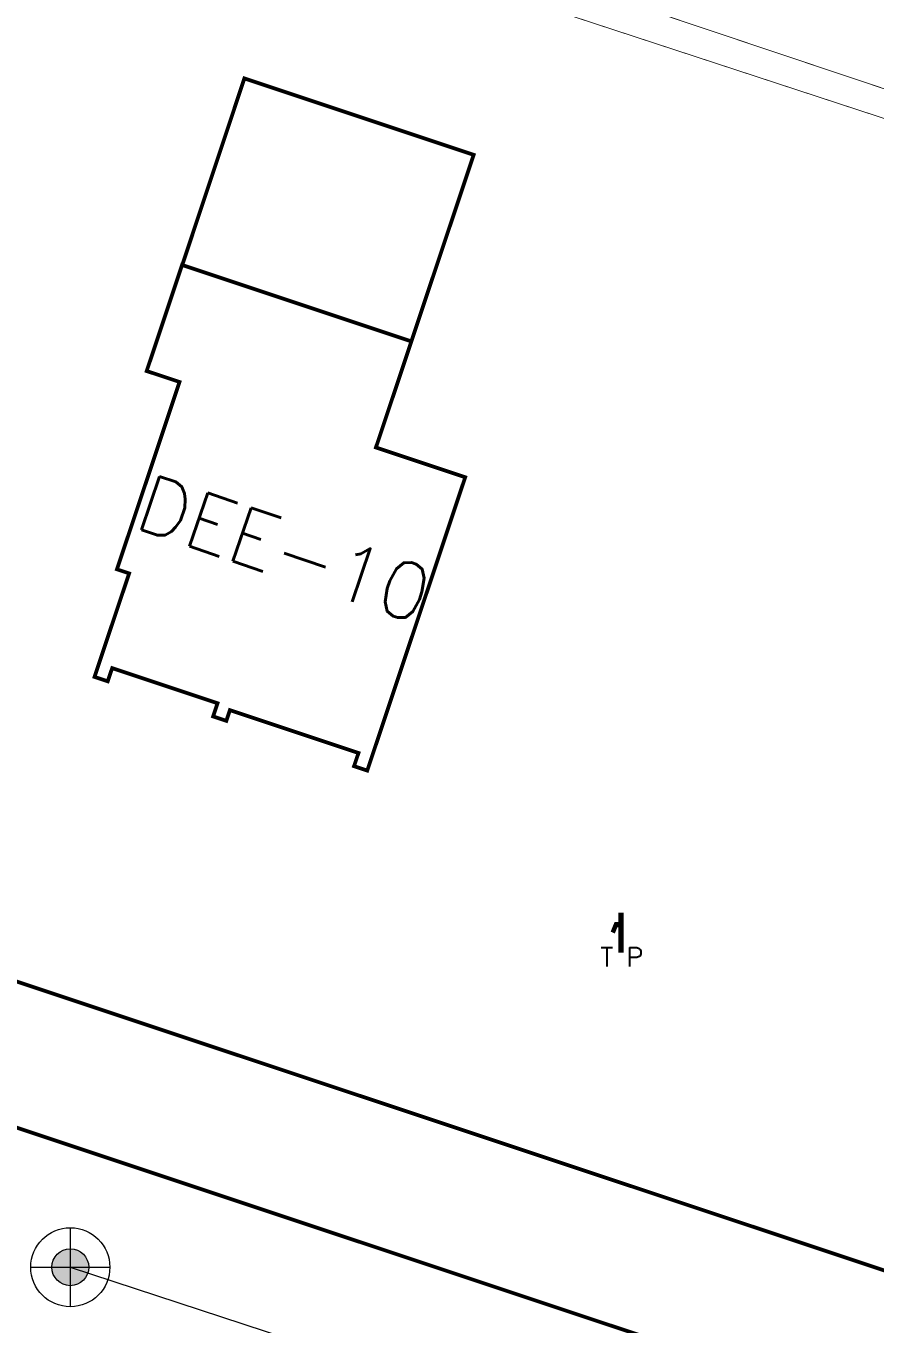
# Model space of a CAD drawing. Header units: inches. Extents: x 350994 to 353538, y 1581369 to 1583842.
# Drawn here: x 351418.6 to 351441.15, y 1583114.8 to 1583149.3 of the extents above; entities that cross this region are included whole.
import ezdxf
from ezdxf.enums import TextEntityAlignment as Align

# ---------------------------------------------------------------- set-up
doc = ezdxf.new("R2010")
doc.units = ezdxf.units.IN
doc.header["$MEASUREMENT"] = 0
for name, pattern in [('1', [0]), ('ACAD_ISO03W100', [30, 12, -18]), ('DASHDOTX2', [2, 1, -0.5, 0, -0.5])]:
    doc.linetypes.add(name, pattern=pattern)
for name, color, linetype in [('BOUNDARY', 5, 'Continuous'), ('BULDING', 5, '1'), ('CULVERT', 255, '1'), ('CW', 94, '1'), ('EP TF', 5, 'Continuous'), ("ROAD'S", 1, '1'), ('TAP', 180, 'Continuous')]:
    doc.layers.add(name, color=color, linetype=linetype)
doc.styles.add('ROMANS', font='ROMANS.shx')
doc.styles.get("Standard").update_dxf_attribs({"font": 'arial.ttf'})
doc.linetypes.add('HOT_WATER_SUPPLY', pattern='A,0.5,-0.2,["HW",Standard,S=0.1,R=0,X=-0.1,Y=-0.05],-0.2', length=0.9)

# ---------------------------------------------------------------- blocks, each defined once
blk = doc.blocks.new('EP1')
at = {"layer": 'EP TF', "lineweight": 5}
h = blk.add_hatch(color=252, dxfattribs=at)
edge = h.paths.add_edge_path()
edge.add_arc((351339.771, 1583222.914), 0.49, 0, 360)
at = {"layer": 'EP TF', "color": 252, "lineweight": 5}
for points in [[(351339.771, 1583223.964), (351339.771, 1583221.864)], [(351338.721, 1583222.914), (351340.821, 1583222.914)]]:
    blk.add_lwpolyline(points, dxfattribs=at)
for radius in [1.05, 0.49]:
    blk.add_circle((351339.771, 1583222.914), radius, dxfattribs=at)

msp = doc.modelspace()

# ---------------------------------------------------------------- linework, layer by layer
at = {"layer": 'BOUNDARY', "lineweight": 5, "const_width": 0.1, "elevation": 103.044}
msp.add_lwpolyline([(351422.751, 1583142.947), (351428.837, 1583140.916), (351427.896, 1583138.097), (351430.268, 1583137.305), (351427.665, 1583129.508), (351427.314, 1583129.625), (351427.432, 1583129.976), (351424.017, 1583131.116), (351423.922, 1583130.831), (351423.571, 1583130.948), (351423.688, 1583131.299), (351420.89, 1583132.233), (351420.772, 1583131.882), (351420.421, 1583131.999), (351421.34, 1583134.75), (351421.017, 1583134.858), (351422.679, 1583139.838), (351421.806, 1583140.129), (351422.747, 1583142.948), (351428.837, 1583140.916)], dxfattribs=at)
at = {"layer": 'CULVERT', "color": 250, "linetype": 'DASHDOTX2', "lineweight": 5, "ltscale": 2, "const_width": 0.02}
for points in [[(351371.521, 1583170.818), (351433.609, 1583150.241), (351458.286, 1583141.969), (351483.634, 1583133.606), (351507.338, 1583125.279), (351511.405, 1583124.055), (351534.554, 1583117.144), (351534.554, 1583117.144)], [(351522.703, 1583090.619), (351522.703, 1583090.619), (351522.703, 1583090.619), (351522.703, 1583090.619), (351531.863, 1583117.147), (351511.894, 1583123.05), (351506.924, 1583124.74), (351483.62, 1583132.622), (351458.132, 1583141.351), (351433.413, 1583149.461), (351371.185, 1583170.026)]]:
    msp.add_lwpolyline(points, dxfattribs=at)
at = {"layer": 'CW', "linetype": 'ACAD_ISO03W100', "lineweight": 5, "ltscale": 0.1, "const_width": 0.1, "elevation": 103.044}
msp.add_lwpolyline([(351428.837, 1583140.916), (351430.492, 1583145.875), (351424.402, 1583147.907), (351422.751, 1583142.947)], dxfattribs=at)
at = {"layer": 'EP TF', "color": 252, "linetype": 'HOT_WATER_SUPPLY', "lineweight": 5, "ltscale": 6, "elevation": 103.681}
msp.add_lwpolyline([(351419.778, 1583116.307), (351444.482, 1583108.197), (351470.098, 1583099.58), (351505.631, 1583087.929), (351530.907, 1583079.051)], dxfattribs=at)
at = {"layer": "ROAD'S", "lineweight": 5, "const_width": 0.1}
for points in [[(351304.091, 1583161.22), (351358.679, 1583143.789), (351460.96, 1583109.702), (351522.085, 1583088.954), (351526.73, 1583088.676), (351527.686, 1583089.484), (351547.435, 1583147.465), (351548.201, 1583150.043), (351547.703, 1583151.231), (351540.484, 1583154.313), (351528.745, 1583157.78), (351442.317, 1583187.289), (351392.046, 1583203.837), (351392.046, 1583203.837)], [(351357.439, 1583140.328), (351458.799, 1583106.533)]]:
    msp.add_lwpolyline(points, dxfattribs=at)
at = {"layer": 'TAP', "lineweight": 5, "const_width": 0.07}
msp.add_lwpolyline([(351434.368, 1583125.449), (351434.259, 1583125.449), (351434.176, 1583125.246), (351434.223, 1583125.225), (351434.286, 1583125.381), (351434.368, 1583125.381), (351434.368, 1583124.703), (351434.439, 1583124.703), (351434.439, 1583125.698), (351434.368, 1583125.698)], close=True, dxfattribs=at)
msp.add_lwpolyline([(351434.368, 1583125.042), (351434.439, 1583125.042)], dxfattribs=at)

# ---------------------------------------------------------------- block references
at = {"layer": 'EP TF', "color": 1, "lineweight": 5}
msp.add_blockref('EP1', (80.007, -106.607, 103.681), dxfattribs=at)

# ---------------------------------------------------------------- texts
at = {"layer": 'BULDING', "color": 0, "linetype": 'Continuous', "lineweight": 9, "style": 'ROMANS'}
msp.add_text('DEE-10', height=1.5, rotation=341.0931, dxfattribs=at).set_placement((351425.466, 1583135.399, -10.508), align=Align.MIDDLE_CENTER)
at = {"layer": 'TAP', "lineweight": 9, "style": 'ROMANS'}
msp.add_text('T P', height=0.5, dxfattribs=at).set_placement((351434.429, 1583124.553), align=Align.MIDDLE_CENTER)

doc.saveas('drawing.dxf')
